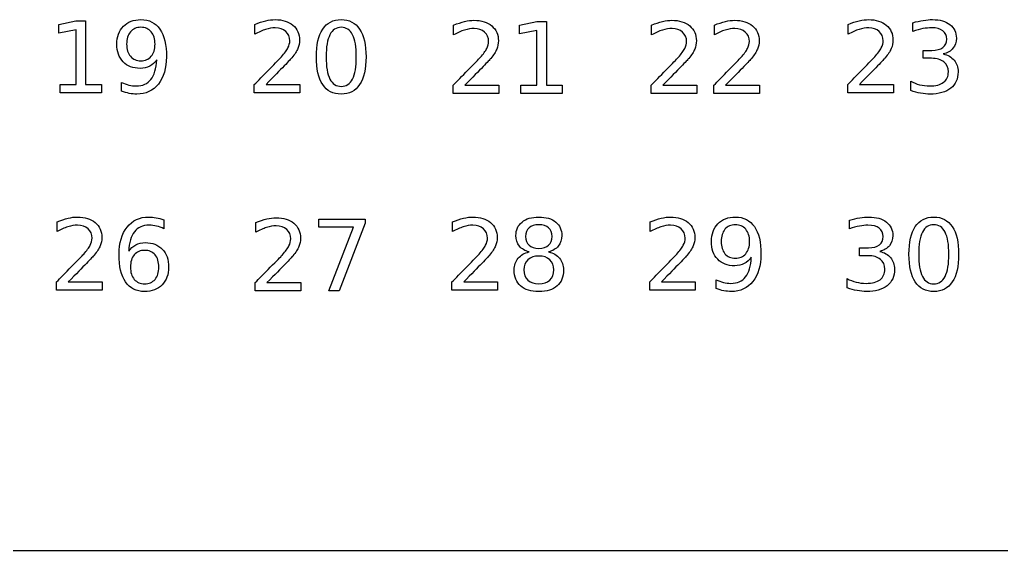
# Model space of a CAD drawing. Extents: x -185 to 185, y -101 to 101.
# Drawn here: x -52.75 to -3.54, y -58.62 to -32 of the extents above; entities that cross this region are included whole.
import ezdxf

# ---------------------------------------------------------------- set-up
doc = ezdxf.new("R2010")
doc.units = 0
doc.header["$MEASUREMENT"] = 0
doc.layers.add('LAYER_1', color=7, linetype='CONTINUOUS')

msp = doc.modelspace()

# ---------------------------------------------------------------- linework, layer by layer
at = {"layer": 'LAYER_1'}
for points in [[(-50.7885, -32.235), (-50.7885, -32.235), (-49.9272, -32.0613), (-49.9272, -32.0613)], [(-50.7885, -32.6787), (-50.7885, -32.6787), (-50.7885, -32.235), (-50.7885, -32.235)], [(-49.9272, -32.0613), (-49.9272, -32.0613), (-49.4399, -32.0613), (-49.4399, -32.0613)], [(-49.4399, -32.0613), (-49.4399, -32.0613), (-49.4399, -35.2526), (-49.4399, -35.2526)], [(-47.8744, -33.2214), (-47.8744, -32.8517), (-47.7652, -32.555), (-47.5465, -32.3314)], [(-47.5465, -32.3314), (-47.3278, -32.1078), (-47.0365, -31.9961), (-46.6732, -31.9961)], [(-46.6732, -32.3821), (-46.8919, -32.3821), (-47.0656, -32.4576), (-47.1942, -32.6089)], [(-46.6732, -31.9961), (-46.2568, -31.9961), (-45.9392, -32.156), (-45.7205, -32.476)], [(-46.1547, -32.6089), (-46.2816, -32.4576), (-46.4545, -32.3821), (-46.6732, -32.3821)], [(-40.9617, -32.235), (-40.7657, -32.156), (-40.5821, -32.0964), (-40.4119, -32.0564)], [(-40.9617, -32.7269), (-40.9617, -32.7269), (-40.9617, -32.235), (-40.9617, -32.235)], [(-39.9342, -32.4062), (-40.0869, -32.4062), (-40.2486, -32.4328), (-40.419, -32.4859)], [(-40.4119, -32.0564), (-40.2415, -32.0163), (-40.0852, -31.9961), (-39.9437, -31.9961)], [(-39.9437, -31.9961), (-39.5709, -31.9961), (-39.2732, -32.0893), (-39.0513, -32.2758)], [(-39.4107, -32.5869), (-39.5443, -32.4664), (-39.7187, -32.4062), (-39.9342, -32.4062)], [(-39.0513, -32.2758), (-38.8294, -32.4625), (-38.7185, -32.7117), (-38.7185, -33.0236)], [(-37.5581, -32.476), (-37.3444, -32.156), (-37.0357, -31.9961), (-36.632, -31.9961)], [(-36.632, -32.3821), (-36.8829, -32.3821), (-37.0718, -32.5058), (-37.1987, -32.7535)], [(-36.632, -31.9961), (-36.2283, -31.9961), (-35.9203, -32.156), (-35.708, -32.476)], [(-36.632, -31.9961), (-36.632, -31.9961), (-36.632, -31.9961), (-36.632, -31.9961)], [(-36.0649, -32.7535), (-36.1904, -32.5058), (-36.3793, -32.3821), (-36.632, -32.3821)], [(-36.632, -32.3821), (-36.632, -32.3821), (-36.632, -32.3821), (-36.632, -32.3821)], [(-30.9952, -32.2697), (-30.7989, -32.191), (-30.6156, -32.1315), (-30.4451, -32.0915)], [(-30.9952, -32.762), (-30.9952, -32.762), (-30.9952, -32.2697), (-30.9952, -32.2697)], [(-29.9677, -32.4413), (-30.1205, -32.4413), (-30.2821, -32.4675), (-30.4526, -32.5207)], [(-30.4451, -32.0915), (-30.2747, -32.051), (-30.1187, -32.0312), (-29.9773, -32.0312)], [(-29.9773, -32.0312), (-29.6041, -32.0312), (-29.3067, -32.1244), (-29.0849, -32.3108)], [(-29.4442, -32.622), (-29.5775, -32.5015), (-29.7522, -32.4413), (-29.9677, -32.4413)], [(-29.0849, -32.3108), (-28.8626, -32.4973), (-28.7517, -32.7468), (-28.7517, -33.0587)], [(-27.693, -32.2697), (-27.693, -32.2697), (-26.8318, -32.0961), (-26.8318, -32.0961)], [(-27.693, -32.7138), (-27.693, -32.7138), (-27.693, -32.2697), (-27.693, -32.2697)], [(-26.8318, -32.0961), (-26.8318, -32.0961), (-26.3444, -32.0961), (-26.3444, -32.0961)], [(-26.3444, -32.0961), (-26.3444, -32.0961), (-26.3444, -35.2877), (-26.3444, -35.2877)], [(-21.0731, -32.2697), (-20.8771, -32.191), (-20.6938, -32.1315), (-20.5234, -32.0915)], [(-21.0731, -32.762), (-21.0731, -32.762), (-21.0731, -32.2697), (-21.0731, -32.2697)], [(-20.0456, -32.4413), (-20.1984, -32.4413), (-20.36, -32.4675), (-20.5304, -32.5207)], [(-20.5234, -32.0915), (-20.3529, -32.051), (-20.1969, -32.0312), (-20.0552, -32.0312)], [(-20.0552, -32.0312), (-19.6823, -32.0312), (-19.3846, -32.1244), (-19.1627, -32.3108)], [(-19.5221, -32.622), (-19.6557, -32.5015), (-19.8301, -32.4413), (-20.0456, -32.4413)], [(-19.1627, -32.3108), (-18.9408, -32.4973), (-18.8299, -32.7468), (-18.8299, -33.0587)], [(-17.9279, -32.2697), (-17.7315, -32.191), (-17.5483, -32.1315), (-17.3778, -32.0915)], [(-17.9279, -32.762), (-17.9279, -32.762), (-17.9279, -32.2697), (-17.9279, -32.2697)], [(-16.9001, -32.4413), (-17.0528, -32.4413), (-17.2144, -32.4675), (-17.3849, -32.5207)], [(-17.3778, -32.0915), (-17.2074, -32.051), (-17.0514, -32.0312), (-16.91, -32.0312)], [(-16.91, -32.0312), (-16.5368, -32.0312), (-16.2394, -32.1244), (-16.0172, -32.3108)], [(-16.3769, -32.622), (-16.5102, -32.5015), (-16.6846, -32.4413), (-16.9001, -32.4413)], [(-16.0172, -32.3108), (-15.7953, -32.4973), (-15.6844, -32.7468), (-15.6844, -33.0587)], [(-11.22, -32.235), (-11.0237, -32.156), (-10.8405, -32.0964), (-10.67, -32.0564)], [(-11.22, -32.7269), (-11.22, -32.7269), (-11.22, -32.235), (-11.22, -32.235)], [(-10.1926, -32.4062), (-10.3453, -32.4062), (-10.5069, -32.4328), (-10.6774, -32.4859)], [(-10.67, -32.0564), (-10.4995, -32.0163), (-10.3436, -31.9961), (-10.2021, -31.9961)], [(-10.2021, -31.9961), (-9.8289, -31.9961), (-9.5316, -32.0893), (-9.3097, -32.2758)], [(-9.6691, -32.5869), (-9.8023, -32.4664), (-9.9771, -32.4062), (-10.1926, -32.4062)], [(-9.3097, -32.2758), (-9.0875, -32.4625), (-8.9765, -32.7117), (-8.9765, -33.0236)], [(-7.9756, -32.1506), (-7.7906, -32.0989), (-7.618, -32.0603), (-7.4571, -32.0347)], [(-7.9756, -32.5848), (-7.9756, -32.5848), (-7.9756, -32.1506), (-7.9756, -32.1506)], [(-7.4716, -32.4494), (-7.6244, -32.4785), (-7.7924, -32.5235), (-7.9756, -32.5848)], [(-7.0421, -32.4062), (-7.1757, -32.4062), (-7.3189, -32.4207), (-7.4716, -32.4494)], [(-7.4571, -32.0347), (-7.2948, -32.0089), (-7.1417, -31.9961), (-6.9988, -31.9961)], [(-6.48, -32.5558), (-6.6104, -32.4562), (-6.7975, -32.4062), (-7.0421, -32.4062)], [(-6.9988, -31.9961), (-6.6288, -31.9961), (-6.3361, -32.0805), (-6.1206, -32.2492)], [(-6.1206, -32.2492), (-5.9051, -32.4165), (-5.7973, -32.6433), (-5.7973, -32.9297)], [(-49.9226, -32.5051), (-49.9226, -32.5051), (-50.7885, -32.6787), (-50.7885, -32.6787)], [(-49.9226, -35.2526), (-49.9226, -35.2526), (-49.9226, -32.5051), (-49.9226, -32.5051)], [(-47.1942, -32.6089), (-47.3215, -32.7585), (-47.3849, -32.9626), (-47.3849, -33.2214)], [(-45.9615, -33.2214), (-45.9615, -32.9626), (-46.026, -32.7585), (-46.1547, -32.6089)], [(-45.7205, -32.476), (-45.5001, -32.7946), (-45.3898, -33.2575), (-45.3898, -33.8654)], [(-40.419, -32.4859), (-40.5877, -32.5387), (-40.7688, -32.6192), (-40.9617, -32.7269)], [(-39.208, -33.0551), (-39.208, -32.8637), (-39.2757, -32.7078), (-39.4107, -32.5869)], [(-37.8767, -33.8654), (-37.8767, -33.2575), (-37.7704, -32.7946), (-37.5581, -32.476)], [(-37.1987, -32.7535), (-37.3242, -32.9995), (-37.3869, -33.3702), (-37.3869, -33.8654)], [(-35.8746, -33.8654), (-35.8746, -33.3702), (-35.938, -32.9995), (-36.0649, -32.7535)], [(-35.708, -32.476), (-35.4943, -32.7946), (-35.3873, -33.2575), (-35.3873, -33.8654)], [(-30.4526, -32.5207), (-30.6213, -32.5738), (-30.8021, -32.6543), (-30.9952, -32.762)], [(-29.2415, -33.0899), (-29.2415, -32.8985), (-29.3092, -32.7425), (-29.4442, -32.622)], [(-26.8268, -32.5402), (-26.8268, -32.5402), (-27.693, -32.7138), (-27.693, -32.7138)], [(-26.8268, -35.2877), (-26.8268, -35.2877), (-26.8268, -32.5402), (-26.8268, -32.5402)], [(-20.5304, -32.5207), (-20.6995, -32.5738), (-20.8803, -32.6543), (-21.0731, -32.762)], [(-19.3197, -33.0899), (-19.3197, -32.8985), (-19.3871, -32.7425), (-19.5221, -32.622)], [(-17.3849, -32.5207), (-17.554, -32.5738), (-17.7347, -32.6543), (-17.9279, -32.762)], [(-16.1742, -33.0899), (-16.1742, -32.8985), (-16.2415, -32.7425), (-16.3769, -32.622)], [(-10.6774, -32.4859), (-10.8461, -32.5387), (-11.0272, -32.6192), (-11.22, -32.7269)], [(-9.4663, -33.0551), (-9.4663, -32.8637), (-9.534, -32.7078), (-9.6691, -32.5869)], [(-6.2822, -32.9804), (-6.2822, -32.7953), (-6.3481, -32.6539), (-6.48, -32.5558)], [(-5.7973, -32.9297), (-5.7973, -33.1289), (-5.8544, -33.2979), (-5.9685, -33.4361)], [(-47.5611, -34.1163), (-47.7698, -33.8976), (-47.8744, -33.5995), (-47.8744, -33.2214)], [(-47.3849, -33.2214), (-47.3849, -33.4819), (-47.3215, -33.6871), (-47.1942, -33.8366)], [(-46.1547, -33.8366), (-46.026, -33.6871), (-45.9615, -33.4819), (-45.9615, -33.2214)], [(-39.628, -33.8583), (-39.472, -33.6832), (-39.3632, -33.535), (-39.3022, -33.4145)], [(-39.3022, -33.4145), (-39.2395, -33.2922), (-39.208, -33.1725), (-39.208, -33.0551)], [(-38.8029, -33.4457), (-38.8574, -33.5776), (-38.9581, -33.7335), (-39.1045, -33.9139)], [(-38.7185, -33.0236), (-38.7185, -33.1717), (-38.7465, -33.3124), (-38.8029, -33.4457)], [(-29.6612, -33.8934), (-29.5052, -33.7179), (-29.3968, -33.5701), (-29.3358, -33.4493)], [(-29.3358, -33.4493), (-29.2727, -33.3273), (-29.2415, -33.2075), (-29.2415, -33.0899)], [(-28.7517, -33.0587), (-28.7517, -33.2065), (-28.7801, -33.3472), (-28.8364, -33.4808)], [(-19.7394, -33.8934), (-19.5834, -33.7179), (-19.475, -33.5701), (-19.4137, -33.4493)], [(-19.4137, -33.4493), (-19.3509, -33.3273), (-19.3197, -33.2075), (-19.3197, -33.0899)], [(-18.8299, -33.0587), (-18.8299, -33.2065), (-18.8579, -33.3472), (-18.9143, -33.4808)], [(-16.5938, -33.8934), (-16.4379, -33.7179), (-16.3294, -33.5701), (-16.2681, -33.4493)], [(-16.2681, -33.4493), (-16.2054, -33.3273), (-16.1742, -33.2075), (-16.1742, -33.0899)], [(-15.6844, -33.0587), (-15.6844, -33.2065), (-15.7127, -33.3472), (-15.7687, -33.4808)], [(-9.886, -33.8583), (-9.73, -33.6832), (-9.6216, -33.535), (-9.5606, -33.4145)], [(-9.5606, -33.4145), (-9.4979, -33.2922), (-9.4663, -33.1725), (-9.4663, -33.0551)], [(-9.0612, -33.4457), (-9.1158, -33.5776), (-9.2161, -33.7335), (-9.3625, -33.9139)], [(-8.9765, -33.0236), (-8.9765, -33.1717), (-9.0049, -33.3124), (-9.0612, -33.4457)], [(-7.0229, -33.5375), (-6.7833, -33.5375), (-6.5998, -33.49), (-6.4729, -33.395)], [(-6.4729, -33.395), (-6.346, -33.2986), (-6.2822, -33.1604), (-6.2822, -32.9804)], [(-5.9685, -33.4361), (-6.083, -33.573), (-6.2453, -33.6676), (-6.4559, -33.7207)], [(-47.1942, -33.8366), (-47.0656, -33.9862), (-46.8919, -34.061), (-46.6732, -34.061)], [(-46.6732, -34.061), (-46.4545, -34.061), (-46.2816, -33.9862), (-46.1547, -33.8366)], [(-45.3898, -33.8654), (-45.3898, -34.4331), (-45.5249, -34.8868), (-45.7953, -35.226)], [(-40.2308, -34.4831), (-39.9108, -34.1599), (-39.7098, -33.9515), (-39.628, -33.8583)], [(-39.1045, -33.9139), (-39.1445, -33.9603), (-39.2725, -34.0954), (-39.488, -34.319)], [(-37.5581, -35.2551), (-37.7704, -34.935), (-37.8767, -34.4718), (-37.8767, -33.8654)], [(-37.3869, -33.8654), (-37.3869, -34.3591), (-37.3242, -34.7298), (-37.1987, -34.9775)], [(-36.0649, -34.9775), (-35.938, -34.7298), (-35.8746, -34.3591), (-35.8746, -33.8654)], [(-35.3873, -33.8654), (-35.3873, -34.4718), (-35.4943, -34.935), (-35.708, -35.2551)], [(-30.2644, -34.5178), (-29.9443, -34.1946), (-29.7434, -33.9866), (-29.6612, -33.8934)], [(-29.1377, -33.9486), (-29.1781, -33.9954), (-29.3057, -34.1305), (-29.5212, -34.3541)], [(-28.8364, -33.4808), (-28.891, -33.6126), (-28.9913, -33.7686), (-29.1377, -33.9486)], [(-20.3422, -34.5178), (-20.0222, -34.1946), (-19.8212, -33.9866), (-19.7394, -33.8934)], [(-19.2159, -33.9486), (-19.2559, -33.9954), (-19.3839, -34.1305), (-19.5994, -34.3541)], [(-18.9143, -33.4808), (-18.9688, -33.6126), (-19.0695, -33.7686), (-19.2159, -33.9486)], [(-17.1967, -34.5178), (-16.8767, -34.1946), (-16.6757, -33.9866), (-16.5938, -33.8934)], [(-16.0704, -33.9486), (-16.1108, -33.9954), (-16.2384, -34.1305), (-16.4538, -34.3541)], [(-15.7687, -33.4808), (-15.8237, -33.6126), (-15.924, -33.7686), (-16.0704, -33.9486)], [(-10.4892, -34.4831), (-10.1692, -34.1599), (-9.9682, -33.9515), (-9.886, -33.8583)], [(-9.3625, -33.9139), (-9.4029, -33.9603), (-9.5309, -34.0954), (-9.7463, -34.319)], [(-7.4617, -33.938), (-7.4617, -33.938), (-7.4617, -33.5375), (-7.4617, -33.5375)], [(-7.4617, -33.5375), (-7.4617, -33.5375), (-7.0229, -33.5375), (-7.0229, -33.5375)], [(-7.0421, -33.938), (-7.0421, -33.938), (-7.4617, -33.938), (-7.4617, -33.938)], [(-6.4222, -34.1188), (-6.57, -33.9983), (-6.777, -33.938), (-7.0421, -33.938)], [(-6.4559, -33.7207), (-6.2226, -33.7707), (-6.0412, -33.8746), (-5.9108, -34.0319)], [(-6.4559, -33.7207), (-6.4559, -33.7207), (-6.4559, -33.7207), (-6.4559, -33.7207)], [(-46.7044, -34.442), (-47.0649, -34.442), (-47.3502, -34.3335), (-47.5611, -34.1163)], [(-46.2295, -34.3311), (-46.3727, -34.4051), (-46.5307, -34.442), (-46.7044, -34.442)], [(-46.6732, -34.061), (-46.6732, -34.061), (-46.6732, -34.061), (-46.6732, -34.061)], [(-45.8747, -34.0128), (-45.9679, -34.151), (-46.0863, -34.257), (-46.2295, -34.3311)], [(-46.1667, -34.9992), (-45.9963, -34.7823), (-45.8988, -34.4533), (-45.8747, -34.0128)], [(-39.488, -34.319), (-39.7034, -34.5409), (-40.0072, -34.8521), (-40.3995, -35.2526)], [(-29.5212, -34.3541), (-29.7366, -34.576), (-30.0407, -34.8872), (-30.4331, -35.2877)], [(-19.5994, -34.3541), (-19.8149, -34.576), (-20.119, -34.8872), (-20.5113, -35.2877)], [(-16.4538, -34.3541), (-16.6693, -34.576), (-16.9734, -34.8872), (-17.3658, -35.2877)], [(-9.7463, -34.319), (-9.9618, -34.5409), (-10.2656, -34.8521), (-10.6579, -35.2526)], [(-6.1978, -34.6157), (-6.1978, -34.4034), (-6.2726, -34.2379), (-6.4222, -34.1188)], [(-5.9108, -34.0319), (-5.7789, -34.1897), (-5.713, -34.3842), (-5.713, -34.6157)], [(-40.9858, -35.2526), (-40.8011, -35.0612), (-40.5495, -34.8046), (-40.2308, -34.4831)], [(-31.0193, -35.2877), (-30.8343, -35.0963), (-30.5827, -34.8397), (-30.2644, -34.5178)], [(-21.0975, -35.2877), (-20.9125, -35.0963), (-20.6609, -34.8397), (-20.3422, -34.5178)], [(-17.952, -35.2877), (-17.767, -35.0963), (-17.5154, -34.8397), (-17.1967, -34.5178)], [(-11.2441, -35.2526), (-11.0591, -35.0612), (-10.8075, -34.8046), (-10.4892, -34.4831)], [(-6.4392, -35.1416), (-6.2783, -35.0211), (-6.1978, -34.8457), (-6.1978, -34.6157)], [(-5.713, -34.6157), (-5.713, -34.9712), (-5.8353, -35.2462), (-6.0798, -35.4408)], [(-50.7186, -35.2526), (-50.7186, -35.2526), (-49.9226, -35.2526), (-49.9226, -35.2526)], [(-50.7186, -35.6626), (-50.7186, -35.6626), (-50.7186, -35.2526), (-50.7186, -35.2526)], [(-49.4399, -35.2526), (-49.4399, -35.2526), (-48.6442, -35.2526), (-48.6442, -35.2526)], [(-48.6442, -35.2526), (-48.6442, -35.2526), (-48.6442, -35.6626), (-48.6442, -35.6626)], [(-47.6429, -35.5879), (-47.6429, -35.5879), (-47.6429, -35.1441), (-47.6429, -35.1441)], [(-47.6429, -35.1441), (-47.5207, -35.2019), (-47.397, -35.2462), (-47.2715, -35.2767)], [(-47.2715, -35.2767), (-47.146, -35.3072), (-47.023, -35.3224), (-46.9025, -35.3224)], [(-46.9025, -35.3224), (-46.5807, -35.3224), (-46.3355, -35.2146), (-46.1667, -34.9992)], [(-45.7953, -35.226), (-46.0636, -35.5638), (-46.4255, -35.7325), (-46.8806, -35.7325)], [(-40.9858, -35.6626), (-40.9858, -35.6626), (-40.9858, -35.2526), (-40.9858, -35.2526)], [(-40.3999, -35.2526), (-40.3999, -35.2526), (-38.699, -35.2526), (-38.699, -35.2526)], [(-40.3995, -35.2526), (-40.3995, -35.2526), (-40.3999, -35.2526), (-40.3999, -35.2526)], [(-38.699, -35.2526), (-38.699, -35.2526), (-38.699, -35.6626), (-38.699, -35.6626)], [(-36.632, -35.7325), (-37.0357, -35.7325), (-37.3444, -35.5733), (-37.5581, -35.2551)], [(-37.1987, -34.9775), (-37.0718, -35.2235), (-36.8829, -35.3465), (-36.632, -35.3465)], [(-36.632, -35.3465), (-36.3793, -35.3465), (-36.1904, -35.2235), (-36.0649, -34.9775)], [(-35.708, -35.2551), (-35.9203, -35.5733), (-36.2283, -35.7325), (-36.632, -35.7325)], [(-31.0193, -35.6977), (-31.0193, -35.6977), (-31.0193, -35.2877), (-31.0193, -35.2877)], [(-30.4331, -35.2877), (-30.4331, -35.2877), (-28.7326, -35.2877), (-28.7326, -35.2877)], [(-30.4331, -35.2877), (-30.4331, -35.2877), (-30.4331, -35.2877), (-30.4331, -35.2877)], [(-28.7326, -35.2877), (-28.7326, -35.2877), (-28.7326, -35.6977), (-28.7326, -35.6977)], [(-27.6229, -35.2877), (-27.6229, -35.2877), (-26.8268, -35.2877), (-26.8268, -35.2877)], [(-27.6229, -35.6977), (-27.6229, -35.6977), (-27.6229, -35.2877), (-27.6229, -35.2877)], [(-26.3444, -35.2877), (-26.3444, -35.2877), (-25.5484, -35.2877), (-25.5484, -35.2877)], [(-25.5484, -35.2877), (-25.5484, -35.2877), (-25.5484, -35.6977), (-25.5484, -35.6977)], [(-21.0975, -35.6977), (-21.0975, -35.6977), (-21.0975, -35.2877), (-21.0975, -35.2877)], [(-20.5113, -35.2877), (-20.5113, -35.2877), (-18.8108, -35.2877), (-18.8108, -35.2877)], [(-20.5113, -35.2877), (-20.5113, -35.2877), (-20.5113, -35.2877), (-20.5113, -35.2877)], [(-18.8108, -35.2877), (-18.8108, -35.2877), (-18.8108, -35.6977), (-18.8108, -35.6977)], [(-17.952, -35.6977), (-17.952, -35.6977), (-17.952, -35.2877), (-17.952, -35.2877)], [(-17.3658, -35.2877), (-17.3658, -35.2877), (-15.6652, -35.2877), (-15.6652, -35.2877)], [(-17.3658, -35.2877), (-17.3658, -35.2877), (-17.3658, -35.2877), (-17.3658, -35.2877)], [(-15.6652, -35.2877), (-15.6652, -35.2877), (-15.6652, -35.6977), (-15.6652, -35.6977)], [(-11.2441, -35.6626), (-11.2441, -35.6626), (-11.2441, -35.2526), (-11.2441, -35.2526)], [(-10.6579, -35.2526), (-10.6579, -35.2526), (-8.9574, -35.2526), (-8.9574, -35.2526)], [(-10.6579, -35.2526), (-10.6579, -35.2526), (-10.6579, -35.2526), (-10.6579, -35.2526)], [(-8.9574, -35.2526), (-8.9574, -35.2526), (-8.9574, -35.6626), (-8.9574, -35.6626)], [(-8.0841, -35.5542), (-8.0841, -35.5542), (-8.0841, -35.0839), (-8.0841, -35.0839)], [(-8.0841, -35.0839), (-7.9491, -35.1625), (-7.8013, -35.2221), (-7.6403, -35.2621)], [(-7.6403, -35.2621), (-7.4794, -35.3025), (-7.3114, -35.3224), (-7.1364, -35.3224)], [(-7.1364, -35.3224), (-6.8308, -35.3224), (-6.5983, -35.2621), (-6.4392, -35.1416)], [(-48.6442, -35.6626), (-48.6442, -35.6626), (-50.7186, -35.6626), (-50.7186, -35.6626)], [(-47.252, -35.6963), (-47.3775, -35.6722), (-47.5079, -35.6361), (-47.6429, -35.5879)], [(-47.6429, -35.5879), (-47.6429, -35.5879), (-47.6429, -35.5879), (-47.6429, -35.5879)], [(-46.8806, -35.7325), (-47.0028, -35.7325), (-47.1269, -35.7204), (-47.252, -35.6963)], [(-38.699, -35.6626), (-38.699, -35.6626), (-40.9858, -35.6626), (-40.9858, -35.6626)], [(-28.7326, -35.6977), (-28.7326, -35.6977), (-31.0193, -35.6977), (-31.0193, -35.6977)], [(-25.5484, -35.6977), (-25.5484, -35.6977), (-27.6229, -35.6977), (-27.6229, -35.6977)], [(-18.8108, -35.6977), (-18.8108, -35.6977), (-21.0975, -35.6977), (-21.0975, -35.6977)], [(-15.6652, -35.6977), (-15.6652, -35.6977), (-17.952, -35.6977), (-17.952, -35.6977)], [(-8.9574, -35.6626), (-8.9574, -35.6626), (-11.2441, -35.6626), (-11.2441, -35.6626)], [(-7.5897, -35.6867), (-7.7488, -35.6577), (-7.9136, -35.6137), (-8.0841, -35.5542)], [(-7.1218, -35.7325), (-7.2728, -35.7325), (-7.4288, -35.7172), (-7.5897, -35.6867)], [(-6.0798, -35.4408), (-6.324, -35.6354), (-6.6713, -35.7325), (-7.1218, -35.7325)], [(-50.8728, -42.1376), (-50.6768, -42.0586), (-50.4932, -41.9991), (-50.3227, -41.959)], [(-50.8728, -42.6296), (-50.8728, -42.6296), (-50.8728, -42.1376), (-50.8728, -42.1376)], [(-49.8453, -42.3088), (-49.9981, -42.3088), (-50.1597, -42.3354), (-50.3302, -42.3886)], [(-50.3227, -41.959), (-50.1523, -41.919), (-49.9963, -41.8988), (-49.8549, -41.8988)], [(-49.8549, -41.8988), (-49.4817, -41.8988), (-49.1843, -41.992), (-48.9625, -42.1784)], [(-49.3218, -42.4896), (-49.4551, -42.3691), (-49.6298, -42.3088), (-49.8453, -42.3088)], [(-48.9625, -42.1784), (-48.7406, -42.3652), (-48.6297, -42.6143), (-48.6297, -42.9262)], [(-47.3633, -42.4077), (-47.0929, -42.0685), (-46.7303, -41.8988), (-46.2752, -41.8988)], [(-46.2561, -42.3088), (-46.5775, -42.3088), (-46.8235, -42.4173), (-46.994, -42.6345)], [(-46.2752, -41.8988), (-46.1529, -41.8988), (-46.0299, -41.9108), (-45.9062, -41.9349)], [(-45.8868, -42.3546), (-46.0108, -42.3241), (-46.1338, -42.3088), (-46.2561, -42.3088)], [(-45.9062, -41.9349), (-45.7808, -41.959), (-45.6503, -41.9952), (-45.5153, -42.0434)], [(-45.5153, -42.0434), (-45.5153, -42.0434), (-45.5153, -42.4875), (-45.5153, -42.4875)], [(-45.5153, -42.0434), (-45.5153, -42.0434), (-45.5153, -42.0434), (-45.5153, -42.0434)], [(-40.9149, -42.1724), (-40.7185, -42.0937), (-40.5353, -42.0342), (-40.3648, -41.9941)], [(-40.9149, -42.6647), (-40.9149, -42.6647), (-40.9149, -42.1724), (-40.9149, -42.1724)], [(-40.3648, -41.9941), (-40.1943, -41.9537), (-40.0384, -41.9335), (-39.8966, -41.9335)], [(-39.8966, -41.9335), (-39.5238, -41.9335), (-39.226, -42.0271), (-39.0042, -42.2135)], [(-39.0042, -42.2135), (-38.7823, -42.3999), (-38.6714, -42.6494), (-38.6714, -42.9613)], [(-37.7499, -41.9987), (-37.7499, -41.9987), (-35.4344, -41.9987), (-35.4344, -41.9987)], [(-37.7499, -42.4088), (-37.7499, -42.4088), (-37.7499, -41.9987), (-37.7499, -41.9987)], [(-35.4344, -42.2064), (-35.4344, -42.2064), (-36.7415, -45.6004), (-36.7415, -45.6004)], [(-35.4344, -41.9987), (-35.4344, -41.9987), (-35.4344, -42.2064), (-35.4344, -42.2064)], [(-31.0544, -42.1376), (-30.8581, -42.0586), (-30.6748, -41.9991), (-30.5043, -41.959)], [(-31.0544, -42.6296), (-31.0544, -42.6296), (-31.0544, -42.1376), (-31.0544, -42.1376)], [(-30.0266, -42.3088), (-30.1793, -42.3088), (-30.3409, -42.3354), (-30.5114, -42.3886)], [(-30.5043, -41.959), (-30.3339, -41.919), (-30.1779, -41.8988), (-30.0365, -41.8988)], [(-30.0365, -41.8988), (-29.6633, -41.8988), (-29.3656, -41.992), (-29.1437, -42.1784)], [(-29.5031, -42.4896), (-29.6367, -42.3691), (-29.8111, -42.3088), (-30.0266, -42.3088)], [(-29.1437, -42.1784), (-28.9218, -42.3652), (-28.8109, -42.6143), (-28.8109, -42.9262)], [(-27.8752, -42.8323), (-27.8752, -42.5445), (-27.7728, -42.317), (-27.5686, -42.1497)], [(-27.5686, -42.1497), (-27.3627, -41.9824), (-27.0813, -41.8988), (-26.7244, -41.8988)], [(-26.7244, -42.2847), (-26.9349, -42.2847), (-27.099, -42.3368), (-27.2167, -42.4414)], [(-26.7244, -41.8988), (-26.3657, -41.8988), (-26.0843, -41.9824), (-25.8801, -42.1497)], [(-26.2346, -42.4414), (-26.3522, -42.3368), (-26.5153, -42.2847), (-26.7244, -42.2847)], [(-25.8801, -42.1497), (-25.676, -42.317), (-25.5739, -42.5445), (-25.5739, -42.8323)], [(-21.1468, -42.1376), (-20.9508, -42.0586), (-20.7672, -41.9991), (-20.5967, -41.959)], [(-21.1468, -42.6296), (-21.1468, -42.6296), (-21.1468, -42.1376), (-21.1468, -42.1376)], [(-20.1193, -42.3088), (-20.2721, -42.3088), (-20.4337, -42.3354), (-20.6042, -42.3886)], [(-20.5967, -41.959), (-20.4262, -41.919), (-20.2703, -41.8988), (-20.1289, -41.8988)], [(-20.1289, -41.8988), (-19.7557, -41.8988), (-19.4583, -41.992), (-19.2364, -42.1784)], [(-19.5958, -42.4896), (-19.7291, -42.3691), (-19.9038, -42.3088), (-20.1193, -42.3088)], [(-19.2364, -42.1784), (-19.0146, -42.3652), (-18.9036, -42.6143), (-18.9036, -42.9262)], [(-18.0761, -43.124), (-18.0761, -42.7543), (-17.9669, -42.4577), (-17.7482, -42.234)], [(-17.7482, -42.234), (-17.5292, -42.0104), (-17.2382, -41.8988), (-16.8749, -41.8988)], [(-16.8749, -42.2847), (-17.0936, -42.2847), (-17.2673, -42.3602), (-17.3959, -42.5116)], [(-16.8749, -41.8988), (-16.4585, -41.8988), (-16.1409, -42.0586), (-15.9219, -42.3787)], [(-16.3564, -42.5116), (-16.4833, -42.3602), (-16.6562, -42.2847), (-16.8749, -42.2847)], [(-11.1623, -42.0529), (-10.9773, -42.0015), (-10.8043, -41.9629), (-10.6438, -41.9374)], [(-11.1623, -42.4875), (-11.1623, -42.4875), (-11.1623, -42.0529), (-11.1623, -42.0529)], [(-10.2287, -42.3088), (-10.3623, -42.3088), (-10.5052, -42.3234), (-10.6579, -42.3521)], [(-10.6438, -41.9374), (-10.4811, -41.9115), (-10.3283, -41.8988), (-10.1851, -41.8988)], [(-9.6666, -42.4584), (-9.797, -42.3588), (-9.9842, -42.3088), (-10.2287, -42.3088)], [(-10.1851, -41.8988), (-9.8155, -41.8988), (-9.5227, -41.9831), (-9.3072, -42.1522)], [(-9.3072, -42.1522), (-9.0917, -42.3191), (-8.984, -42.5459), (-8.984, -42.8323)], [(-7.8576, -42.3787), (-7.6435, -42.0586), (-7.3348, -41.8988), (-6.9311, -41.8988)], [(-6.9311, -42.2847), (-7.1821, -42.2847), (-7.371, -42.4084), (-7.4982, -42.6562)], [(-6.9311, -41.8988), (-6.5275, -41.8988), (-6.2195, -42.0586), (-6.0072, -42.3787)], [(-6.9311, -41.8988), (-6.9311, -41.8988), (-6.9311, -41.8988), (-6.9311, -41.8988)], [(-6.3644, -42.6562), (-6.4899, -42.4084), (-6.6788, -42.2847), (-6.9311, -42.2847)], [(-6.9311, -42.2847), (-6.9311, -42.2847), (-6.9311, -42.2847), (-6.9311, -42.2847)], [(-50.3302, -42.3886), (-50.4989, -42.4414), (-50.68, -42.5218), (-50.8728, -42.6296)], [(-49.1191, -42.9578), (-49.1191, -42.7664), (-49.1868, -42.6104), (-49.3218, -42.4896)], [(-47.7684, -43.7684), (-47.7684, -43.1988), (-47.6334, -42.7455), (-47.3633, -42.4077)], [(-46.994, -42.6345), (-47.163, -42.8515), (-47.2594, -43.1797), (-47.2835, -43.6188)], [(-45.5153, -42.4875), (-45.6376, -42.4293), (-45.7613, -42.385), (-45.8868, -42.3546)], [(-40.3719, -42.4233), (-40.541, -42.4765), (-40.7217, -42.5569), (-40.9149, -42.6647)], [(-39.887, -42.3436), (-40.0398, -42.3436), (-40.2014, -42.3701), (-40.3719, -42.4233)], [(-39.3636, -42.5247), (-39.4972, -42.4042), (-39.6715, -42.3436), (-39.887, -42.3436)], [(-39.1612, -42.9925), (-39.1612, -42.8011), (-39.2285, -42.6452), (-39.3636, -42.5247)], [(-36.0203, -42.4088), (-36.0203, -42.4088), (-37.7499, -42.4088), (-37.7499, -42.4088)], [(-37.2505, -45.6004), (-37.2505, -45.6004), (-36.0203, -42.4088), (-36.0203, -42.4088)], [(-30.5114, -42.3886), (-30.6805, -42.4414), (-30.8612, -42.5218), (-31.0544, -42.6296)], [(-29.3007, -42.9578), (-29.3007, -42.7664), (-29.368, -42.6104), (-29.5031, -42.4896)], [(-27.2167, -42.4414), (-27.3322, -42.5459), (-27.3904, -42.6916), (-27.3904, -42.878)], [(-26.0563, -42.878), (-26.0563, -42.6916), (-26.1158, -42.5459), (-26.2346, -42.4414)], [(-20.6042, -42.3886), (-20.7729, -42.4414), (-20.954, -42.5218), (-21.1468, -42.6296)], [(-19.3931, -42.9578), (-19.3931, -42.7664), (-19.4608, -42.6104), (-19.5958, -42.4896)], [(-17.3959, -42.5116), (-17.5228, -42.6611), (-17.5866, -42.8653), (-17.5866, -43.124)], [(-16.1632, -43.124), (-16.1632, -42.8653), (-16.2277, -42.6611), (-16.3564, -42.5116)], [(-15.9219, -42.3787), (-15.7018, -42.6973), (-15.5915, -43.1602), (-15.5915, -43.768)], [(-10.6579, -42.3521), (-10.8107, -42.3811), (-10.979, -42.4261), (-11.1623, -42.4875)], [(-9.4688, -42.883), (-9.4688, -42.698), (-9.5348, -42.5566), (-9.6666, -42.4584)], [(-8.1759, -43.768), (-8.1759, -43.1602), (-8.0699, -42.6973), (-7.8576, -42.3787)], [(-7.4982, -42.6562), (-7.6233, -42.9021), (-7.6861, -43.2729), (-7.6861, -43.768)], [(-6.1737, -43.768), (-6.1737, -43.2729), (-6.2372, -42.9021), (-6.3644, -42.6562)], [(-6.0072, -42.3787), (-5.7934, -42.6973), (-5.6864, -43.1602), (-5.6864, -43.768)], [(-49.2134, -43.3172), (-49.1507, -43.1949), (-49.1191, -43.0751), (-49.1191, -42.9578)], [(-48.6297, -42.9262), (-48.6297, -43.0744), (-48.6576, -43.2151), (-48.714, -43.3484)], [(-47.2835, -43.6188), (-47.1886, -43.4788), (-47.0695, -43.3718), (-46.9266, -43.2977)], [(-46.9266, -43.2977), (-46.7834, -43.2222), (-46.6257, -43.1846), (-46.4538, -43.1846)], [(-46.4538, -43.1846), (-46.092, -43.1846), (-45.8063, -43.2945), (-45.5975, -43.5149)], [(-39.2551, -43.3519), (-39.1924, -43.23), (-39.1612, -43.1102), (-39.1612, -42.9925)], [(-38.6714, -42.9613), (-38.6714, -43.1091), (-38.6994, -43.2498), (-38.7557, -43.3834)], [(-29.3946, -43.3172), (-29.3319, -43.1949), (-29.3007, -43.0751), (-29.3007, -42.9578)], [(-28.8109, -42.9262), (-28.8109, -43.0744), (-28.8392, -43.2151), (-28.8952, -43.3484)], [(-27.7015, -43.3558), (-27.8171, -43.2126), (-27.8752, -43.0382), (-27.8752, -42.8323)], [(-27.3904, -42.878), (-27.3904, -43.0645), (-27.3322, -43.2101), (-27.2167, -43.3147)], [(-27.3904, -42.878), (-27.3904, -42.878), (-27.3904, -42.878), (-27.3904, -42.878)], [(-26.2346, -43.3147), (-26.1158, -43.2101), (-26.0563, -43.0645), (-26.0563, -42.878)], [(-25.5739, -42.8323), (-25.5739, -43.0382), (-25.6324, -43.2126), (-25.7497, -43.3558)], [(-19.4874, -43.3172), (-19.4246, -43.1949), (-19.3931, -43.0751), (-19.3931, -42.9578)], [(-18.9036, -42.9262), (-18.9036, -43.0744), (-18.9316, -43.2151), (-18.988, -43.3484)], [(-17.7624, -44.0189), (-17.9715, -43.8003), (-18.0761, -43.5022), (-18.0761, -43.124)], [(-17.5866, -43.124), (-17.5866, -43.3845), (-17.5228, -43.5897), (-17.3959, -43.7393)], [(-16.3564, -43.7393), (-16.2277, -43.5897), (-16.1632, -43.3845), (-16.1632, -43.124)], [(-10.2092, -43.4402), (-9.9696, -43.4402), (-9.7864, -43.3927), (-9.6595, -43.2977)], [(-9.6595, -43.2977), (-9.5323, -43.2013), (-9.4688, -43.063), (-9.4688, -42.883)], [(-8.984, -42.8323), (-8.984, -43.0315), (-9.041, -43.2006), (-9.1552, -43.3388)], [(-50.142, -44.3858), (-49.8219, -44.0625), (-49.621, -43.8541), (-49.5391, -43.7609)], [(-49.5391, -43.7609), (-49.3828, -43.5855), (-49.2743, -43.4377), (-49.2134, -43.3172)], [(-48.714, -43.3484), (-48.7686, -43.4802), (-48.8692, -43.6362), (-49.0156, -43.8166)], [(-47.4381, -45.1577), (-47.6582, -44.8377), (-47.7684, -44.3744), (-47.7684, -43.7684)], [(-46.4825, -43.5702), (-46.7012, -43.5702), (-46.8749, -43.645), (-47.0035, -43.7946)], [(-45.964, -43.7946), (-46.0913, -43.645), (-46.2639, -43.5702), (-46.4825, -43.5702)], [(-46.4825, -43.5702), (-46.4825, -43.5702), (-46.4825, -43.5702), (-46.4825, -43.5702)], [(-45.5975, -43.5149), (-45.3867, -43.7336), (-45.2814, -44.032), (-45.2814, -44.4099)], [(-39.5808, -43.796), (-39.4249, -43.6206), (-39.3164, -43.4728), (-39.2551, -43.3519)], [(-38.7557, -43.3834), (-38.8106, -43.5153), (-38.911, -43.6712), (-39.0573, -43.8513)], [(-30.3236, -44.3858), (-30.0035, -44.0625), (-29.8026, -43.8541), (-29.7203, -43.7609)], [(-29.7203, -43.7609), (-29.5644, -43.5855), (-29.4559, -43.4377), (-29.3946, -43.3172)], [(-28.8952, -43.3484), (-28.9502, -43.4802), (-29.0505, -43.6362), (-29.1969, -43.8166)], [(-27.7618, -43.9682), (-27.6299, -43.8091), (-27.4464, -43.7021), (-27.2117, -43.6475)], [(-27.2117, -43.6475), (-27.4208, -43.5961), (-27.5839, -43.4986), (-27.7015, -43.3558)], [(-27.2167, -43.3147), (-27.099, -43.4192), (-26.9349, -43.4713), (-26.7244, -43.4713)], [(-27.2117, -43.6475), (-27.2117, -43.6475), (-27.2117, -43.6475), (-27.2117, -43.6475)], [(-26.7244, -43.4713), (-26.5153, -43.4713), (-26.3522, -43.4192), (-26.2346, -43.3147)], [(-25.7497, -43.3558), (-25.8656, -43.4986), (-26.0272, -43.5961), (-26.2346, -43.6475)], [(-26.2346, -43.6475), (-25.9999, -43.7021), (-25.8174, -43.8091), (-25.6873, -43.9682)], [(-20.416, -44.3858), (-20.0959, -44.0625), (-19.895, -43.8541), (-19.8127, -43.7609)], [(-19.8127, -43.7609), (-19.6568, -43.5855), (-19.5483, -43.4377), (-19.4874, -43.3172)], [(-18.988, -43.3484), (-19.0426, -43.4802), (-19.1432, -43.6362), (-19.2892, -43.8166)], [(-17.3959, -43.7393), (-17.2673, -43.8889), (-17.0936, -43.9636), (-16.8749, -43.9636)], [(-16.8749, -43.9636), (-16.6562, -43.9636), (-16.4833, -43.8889), (-16.3564, -43.7393)], [(-15.5915, -43.768), (-15.5915, -44.3358), (-15.7266, -44.7895), (-15.9966, -45.1286)], [(-10.6484, -43.8407), (-10.6484, -43.8407), (-10.6484, -43.4402), (-10.6484, -43.4402)], [(-10.6484, -43.4402), (-10.6484, -43.4402), (-10.2092, -43.4402), (-10.2092, -43.4402)], [(-9.1552, -43.3388), (-9.2693, -43.4756), (-9.432, -43.5702), (-9.6425, -43.6234)], [(-9.6425, -43.6234), (-9.4093, -43.6734), (-9.2275, -43.7772), (-9.0974, -43.9346)], [(-9.6425, -43.6234), (-9.6425, -43.6234), (-9.6425, -43.6234), (-9.6425, -43.6234)], [(-7.8576, -45.1577), (-8.0699, -44.8377), (-8.1759, -44.3744), (-8.1759, -43.768)], [(-7.6861, -43.768), (-7.6861, -44.2617), (-7.6233, -44.6324), (-7.4982, -44.8802)], [(-6.3644, -44.8802), (-6.2372, -44.6324), (-6.1737, -44.2617), (-6.1737, -43.768)], [(-5.6864, -43.768), (-5.6864, -44.3744), (-5.7934, -44.8377), (-6.0072, -45.1577)], [(-49.3991, -44.2217), (-49.6146, -44.4435), (-49.9183, -44.7547), (-50.3107, -45.1552)], [(-49.0156, -43.8166), (-49.0557, -43.863), (-49.1836, -43.998), (-49.3991, -44.2217)], [(-47.0035, -43.7946), (-47.1308, -43.9441), (-47.1942, -44.1494), (-47.1942, -44.4099)], [(-45.7712, -44.4099), (-45.7712, -44.1494), (-45.8354, -43.9441), (-45.964, -43.7946)], [(-39.4408, -44.2568), (-39.6563, -44.4786), (-39.9604, -44.7898), (-40.3528, -45.1903)], [(-40.184, -44.4205), (-39.864, -44.0973), (-39.6627, -43.8892), (-39.5808, -43.796)], [(-39.0573, -43.8513), (-39.0974, -43.8981), (-39.2253, -44.0331), (-39.4408, -44.2568)], [(-29.5803, -44.2217), (-29.7958, -44.4435), (-30.0999, -44.7547), (-30.4923, -45.1552)], [(-29.1969, -43.8166), (-29.2373, -43.863), (-29.3649, -43.998), (-29.5803, -44.2217)], [(-27.9596, -44.552), (-27.9596, -44.3223), (-27.8936, -44.1277), (-27.7618, -43.9682)], [(-27.272, -44.0409), (-27.4038, -44.1646), (-27.4697, -44.3351), (-27.4697, -44.552)], [(-26.7244, -43.8548), (-26.9558, -43.8548), (-27.1384, -43.9169), (-27.272, -44.0409)], [(-26.1768, -44.0409), (-26.3086, -43.9169), (-26.4912, -43.8548), (-26.7244, -43.8548)], [(-26.7244, -43.8548), (-26.7244, -43.8548), (-26.7244, -43.8548), (-26.7244, -43.8548)], [(-25.9765, -44.552), (-25.9765, -44.3351), (-26.0435, -44.1646), (-26.1768, -44.0409)], [(-25.6873, -43.9682), (-25.5551, -44.1277), (-25.4892, -44.3223), (-25.4892, -44.552)], [(-19.6731, -44.2217), (-19.8886, -44.4435), (-20.1923, -44.7547), (-20.5847, -45.1552)], [(-19.2892, -43.8166), (-19.3297, -43.863), (-19.4576, -43.998), (-19.6731, -44.2217)], [(-16.9061, -44.3446), (-17.2665, -44.3446), (-17.5519, -44.2362), (-17.7624, -44.0189)], [(-16.4312, -44.2337), (-16.574, -44.3078), (-16.7324, -44.3446), (-16.9061, -44.3446)], [(-16.8749, -43.9636), (-16.8749, -43.9636), (-16.8749, -43.9636), (-16.8749, -43.9636)], [(-16.0764, -43.9154), (-16.1696, -44.0537), (-16.288, -44.1596), (-16.4312, -44.2337)], [(-16.3684, -44.9018), (-16.198, -44.6849), (-16.1005, -44.356), (-16.0764, -43.9154)], [(-10.2287, -43.8407), (-10.2287, -43.8407), (-10.6484, -43.8407), (-10.6484, -43.8407)], [(-9.6088, -44.0214), (-9.7566, -43.9009), (-9.9633, -43.8407), (-10.2287, -43.8407)], [(-9.3845, -44.5183), (-9.3845, -44.306), (-9.4593, -44.1405), (-9.6088, -44.0214)], [(-9.0974, -43.9346), (-8.9655, -44.0923), (-8.8996, -44.2869), (-8.8996, -44.5183)], [(-50.8969, -45.1552), (-50.7123, -44.9638), (-50.4603, -44.7072), (-50.142, -44.3858)], [(-47.1942, -44.4099), (-47.1942, -44.6686), (-47.1308, -44.8738), (-47.0035, -45.0248)], [(-45.964, -45.0248), (-45.8354, -44.8738), (-45.7712, -44.6686), (-45.7712, -44.4099)], [(-45.2814, -44.4099), (-45.2814, -44.7799), (-45.3909, -45.0765), (-45.6096, -45.2998)], [(-40.939, -45.1903), (-40.754, -44.9989), (-40.5023, -44.7423), (-40.184, -44.4205)], [(-31.0785, -45.1552), (-30.8935, -44.9638), (-30.6419, -44.7072), (-30.3236, -44.3858)], [(-27.6409, -45.3555), (-27.8532, -45.1687), (-27.9596, -44.9011), (-27.9596, -44.552)], [(-27.4697, -44.552), (-27.4697, -44.7693), (-27.4038, -44.9397), (-27.272, -45.0634)], [(-26.1768, -45.0634), (-26.0435, -44.938), (-25.9765, -44.7675), (-25.9765, -44.552)], [(-25.4892, -44.552), (-25.4892, -44.9011), (-25.5963, -45.1687), (-25.8103, -45.3555)], [(-21.1709, -45.1552), (-20.9859, -44.9638), (-20.7342, -44.7072), (-20.416, -44.3858)], [(-9.6255, -45.0443), (-9.4649, -44.9238), (-9.3845, -44.7483), (-9.3845, -44.5183)], [(-8.8996, -44.5183), (-8.8996, -44.8738), (-9.0219, -45.1488), (-9.2661, -45.3434)], [(-50.8969, -45.5653), (-50.8969, -45.5653), (-50.8969, -45.1552), (-50.8969, -45.1552)], [(-50.3107, -45.1552), (-50.3107, -45.1552), (-48.6102, -45.1552), (-48.6102, -45.1552)], [(-50.3107, -45.1552), (-50.3107, -45.1552), (-50.3107, -45.1552), (-50.3107, -45.1552)], [(-48.6102, -45.1552), (-48.6102, -45.1552), (-48.6102, -45.5653), (-48.6102, -45.5653)], [(-46.4825, -45.6351), (-46.8993, -45.6351), (-47.2176, -45.476), (-47.4381, -45.1577)], [(-47.0035, -45.0248), (-46.8749, -45.1744), (-46.7012, -45.2491), (-46.4825, -45.2491)], [(-46.4825, -45.2491), (-46.2639, -45.2491), (-46.0913, -45.1744), (-45.964, -45.0248)], [(-40.939, -45.6004), (-40.939, -45.6004), (-40.939, -45.1903), (-40.939, -45.1903)], [(-40.3528, -45.1903), (-40.3528, -45.1903), (-38.6522, -45.1903), (-38.6522, -45.1903)], [(-40.3528, -45.1903), (-40.3528, -45.1903), (-40.3528, -45.1903), (-40.3528, -45.1903)], [(-38.6522, -45.1903), (-38.6522, -45.1903), (-38.6522, -45.6004), (-38.6522, -45.6004)], [(-31.0785, -45.5653), (-31.0785, -45.5653), (-31.0785, -45.1552), (-31.0785, -45.1552)], [(-30.4923, -45.1552), (-30.4923, -45.1552), (-28.7917, -45.1552), (-28.7917, -45.1552)], [(-30.4923, -45.1552), (-30.4923, -45.1552), (-30.4923, -45.1552), (-30.4923, -45.1552)], [(-28.7917, -45.1552), (-28.7917, -45.1552), (-28.7917, -45.5653), (-28.7917, -45.5653)], [(-27.272, -45.0634), (-27.1384, -45.1875), (-26.9558, -45.2491), (-26.7244, -45.2491)], [(-26.7244, -45.2491), (-26.4929, -45.2491), (-26.3104, -45.1875), (-26.1768, -45.0634)], [(-21.1709, -45.5653), (-21.1709, -45.5653), (-21.1709, -45.1552), (-21.1709, -45.1552)], [(-20.5847, -45.1552), (-20.5847, -45.1552), (-18.8841, -45.1552), (-18.8841, -45.1552)], [(-20.5847, -45.1552), (-20.5847, -45.1552), (-20.5847, -45.1552), (-20.5847, -45.1552)], [(-18.8841, -45.1552), (-18.8841, -45.1552), (-18.8841, -45.5653), (-18.8841, -45.5653)], [(-17.8446, -45.4905), (-17.8446, -45.4905), (-17.8446, -45.0468), (-17.8446, -45.0468)], [(-17.8446, -45.0468), (-17.7223, -45.1045), (-17.5986, -45.1488), (-17.4732, -45.1793)], [(-17.4732, -45.1793), (-17.3477, -45.2098), (-17.2247, -45.225), (-17.1039, -45.225)], [(-17.1039, -45.225), (-16.7824, -45.225), (-16.5371, -45.1173), (-16.3684, -44.9018)], [(-15.9966, -45.1286), (-16.2653, -45.4664), (-16.6272, -45.6351), (-17.0822, -45.6351)], [(-11.2707, -45.4568), (-11.2707, -45.4568), (-11.2707, -44.9865), (-11.2707, -44.9865)], [(-11.2707, -44.9865), (-11.1357, -45.0652), (-10.9879, -45.1247), (-10.827, -45.1648)], [(-10.827, -45.1648), (-10.6661, -45.2052), (-10.4981, -45.225), (-10.3226, -45.225)], [(-10.3226, -45.225), (-10.0171, -45.225), (-9.785, -45.1648), (-9.6255, -45.0443)], [(-6.9311, -45.6351), (-7.3348, -45.6351), (-7.6435, -45.476), (-7.8576, -45.1577)], [(-7.4982, -44.8802), (-7.371, -45.1262), (-7.1821, -45.2491), (-6.9311, -45.2491)], [(-6.9311, -45.2491), (-6.6788, -45.2491), (-6.4899, -45.1262), (-6.3644, -44.8802)], [(-6.0072, -45.1577), (-6.2195, -45.476), (-6.5275, -45.6351), (-6.9311, -45.6351)], [(-48.6102, -45.5653), (-48.6102, -45.5653), (-50.8969, -45.5653), (-50.8969, -45.5653)], [(-45.6096, -45.2998), (-45.8283, -45.5235), (-46.1193, -45.6351), (-46.4825, -45.6351)], [(-38.6522, -45.6004), (-38.6522, -45.6004), (-40.939, -45.6004), (-40.939, -45.6004)], [(-36.7415, -45.6004), (-36.7415, -45.6004), (-37.2505, -45.6004), (-37.2505, -45.6004)], [(-28.7917, -45.5653), (-28.7917, -45.5653), (-31.0785, -45.5653), (-31.0785, -45.5653)], [(-26.7244, -45.6351), (-27.1217, -45.6351), (-27.4272, -45.5419), (-27.6409, -45.3555)], [(-25.8103, -45.3555), (-26.0226, -45.5419), (-26.3271, -45.6351), (-26.7244, -45.6351)], [(-18.8841, -45.5653), (-18.8841, -45.5653), (-21.1709, -45.5653), (-21.1709, -45.5653)], [(-17.4537, -45.599), (-17.5791, -45.5749), (-17.7096, -45.5387), (-17.8446, -45.4905)], [(-17.8446, -45.4905), (-17.8446, -45.4905), (-17.8446, -45.4905), (-17.8446, -45.4905)], [(-17.0822, -45.6351), (-17.2045, -45.6351), (-17.3282, -45.6231), (-17.4537, -45.599)], [(-10.7763, -45.5894), (-10.9354, -45.5603), (-11.1003, -45.5164), (-11.2707, -45.4568)], [(-10.3085, -45.6351), (-10.4594, -45.6351), (-10.6154, -45.6199), (-10.7763, -45.5894)], [(-9.2661, -45.3434), (-9.5107, -45.538), (-9.858, -45.6351), (-10.3085, -45.6351)], [(-98.7784, -58.6209), (-98.7784, -58.6209), (62.0145, -58.6209), (62.0145, -58.6209)]]:
    msp.add_open_spline(points, degree=3, dxfattribs=at)

doc.saveas('drawing.dxf')
